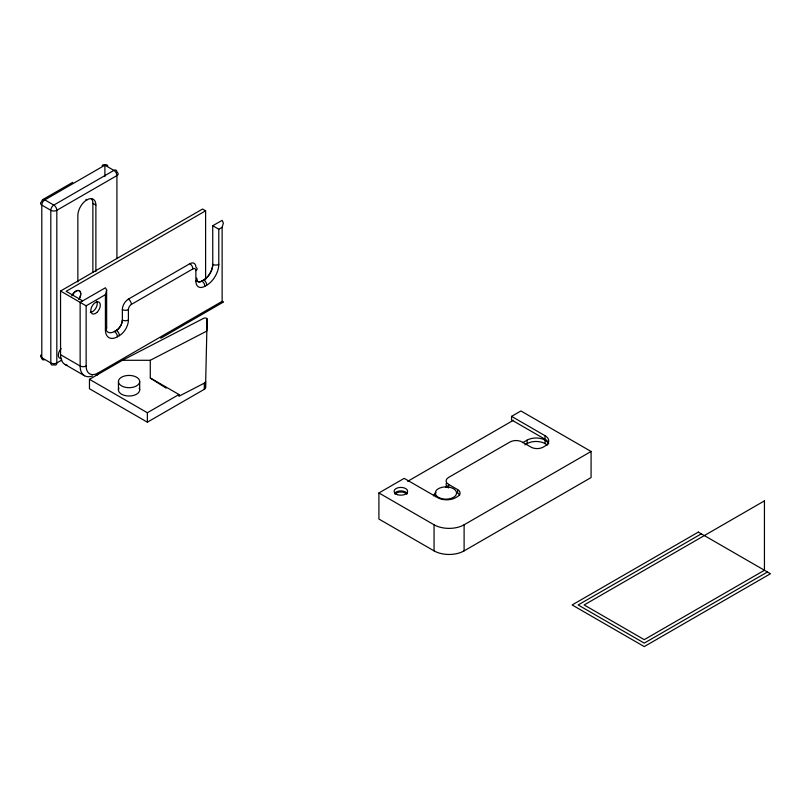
<?xml version="1.0" encoding="UTF-8"?>
<svg xmlns="http://www.w3.org/2000/svg" width="811" height="811" viewBox="0 0 811 811"><rect width="100%" height="100%" fill="white"/><g stroke="black" fill="none" stroke-linecap="round" stroke-linejoin="round"><path stroke-width="1.22" d="M106.657 328.09L106.636 290.054L105.44 287.763L80.137 302.341L80.137 366.004A21.248 12.266 -60 0 0 92.424 375.969M205.548 387.597L207.109 319.078L206.785 331.091L150.268 360.297L122.431 360.287L89.463 379.315L89.463 388.743L147.369 422.176L204.291 389.31A4.268 2.463 0 0 0 205.558 387.597L205.548 381.525A4.268 2.453 5.2 0 1 204.291 383.147L178.896 396.275L178.978 394.501L150.288 378.017L150.268 360.297M67.354 365.295A21.248 12.266 -60 0 1 60.551 354.701L60.551 291.027L86.138 305.808L105.41 294.677L106.646 290.105M223.086 301.915L222.133 301.368L222.133 227.293L223.38 223.055L222.163 220.369L212.725 225.722L212.776 264.366A12.753 7.36 -60 0 1 203.764 279.977L201.878 281.072A8.495 4.907 -60 0 1 196.799 280.799M42.679 199.668L72.726 182.323M107.782 166.032A4.248 2.453 -60 0 0 104.893 165.191L44.798 199.881A4.248 2.453 60 0 0 41.797 201.615A4.248 2.453 0 0 0 41.797 205.082L41.797 357.752A4.248 2.453 -60 0 0 44.534 359.628M60.551 291.027L202.547 209.045L205.609 210.809L205.609 279.785M205.609 210.809L66.147 291.321L82.631 300.84M212.725 225.722L218.788 229.229L222.133 227.293M105.704 328.992A12.753 7.36 -60 0 0 114.371 331.527L116.378 330.432A8.495 4.907 -60 0 0 122.39 320.021L122.339 309.569A8.495 4.907 -60 0 1 128.351 299.158L189.855 263.707A8.495 4.907 -60 0 1 195.867 267.174M105.41 294.677L105.41 329.824A17.001 9.813 -60 0 0 117.433 336.768L119.389 335.632A12.753 7.36 -60 0 0 128.402 320.021L128.402 309.599A4.248 2.453 -60 0 1 131.402 304.389L192.866 268.907A4.248 2.453 -60 0 1 195.867 270.641L195.867 281.072A12.753 7.36 -60 0 0 204.879 286.273L206.764 285.188A17.001 9.813 -60 0 0 218.788 264.366L218.788 229.229M61.829 360.064L56.821 362.953A4.248 2.453 60 0 1 53.81 364.686A4.248 2.453 -60 0 1 50.809 362.953L41.797 357.752A4.248 2.453 0 0 1 40.895 355.036M128.402 320.021A4.248 2.453 0 0 1 122.39 320.021L122.339 319.99A8.495 4.907 -60 0 1 116.328 330.401L114.371 331.527A4.248 2.453 60 0 1 117.433 336.768M196.536 280.393A8.495 4.907 -60 0 0 201.878 281.072L203.713 279.947A12.753 7.36 -60 0 0 212.725 264.335A4.248 2.453 0 0 0 218.788 264.366M96.266 375.077A4.248 2.453 60 0 0 98.161 372.948L222.133 301.368M160.771 338.238L223.36 302.077M89.463 379.315L147.369 412.748L178.978 394.501M511.559 416.367L520.915 410.964L591.077 451.474L591.077 477.557L464.105 550.872A21.248 12.266 0 0 1 434.057 550.872L378.909 519.04L378.909 492.956L404.192 478.358L437.636 497.66A12.753 7.36 0 0 0 455.66 497.66L457.617 496.535A8.495 4.907 0 0 0 457.617 489.591L448.584 484.38A8.495 4.907 0 0 1 448.584 477.446L510.048 441.965A8.495 4.907 0 0 1 522.061 441.965L531.093 447.175A8.495 4.907 0 0 0 543.117 447.175L544.992 446.091A12.753 7.36 0 0 0 544.992 435.679L511.559 416.367L511.559 419.905L544.992 439.207A12.753 7.36 0 0 1 548.662 443.647M407.669 481.328L513.424 420.27M445.614 487.178L447.784 485.921M522.72 442.664L527.069 440.15A12.753 7.36 0 0 1 539.72 438.305A12.753 7.36 0 0 1 548.56 443.85M524.889 444.874L527.069 443.617A12.753 7.36 0 0 1 547.222 445.249M378.909 492.956L434.057 524.788A21.248 12.266 0 0 0 464.105 524.788L591.077 451.474M701.343 533.831L578.142 604.955L644.248 643.123L767.449 571.998M122.431 360.287L203.591 318.338A2.068 1.064 0 0 1 205.862 318.094A2.068 1.064 0 0 1 207.18 319.078M102.105 165.768A4.248 2.453 60 0 1 104.893 165.191L113.905 170.391A4.248 2.453 -60 0 1 116.875 171.628M85.925 199.344L86.868 199.881A12.753 7.36 -60 0 1 95.88 205.082L95.88 271.553M91.41 198.502A12.753 7.36 -60 0 1 92.88 203.348L95.88 205.082M189.804 263.676L189.855 263.707A4.248 2.453 60 0 1 192.866 268.907M203.713 279.947L203.764 279.977A4.248 2.453 60 0 1 206.764 285.188M201.827 281.042L201.878 281.072A4.248 2.453 60 0 1 204.879 286.273M128.351 299.158L128.402 299.188A4.248 2.453 60 0 1 131.402 304.389M122.339 309.569L122.39 309.599A4.248 2.453 0 0 0 128.402 309.599M116.328 330.401L116.378 330.432A4.248 2.453 60 0 1 119.389 335.632M60.551 354.701L80.137 366.004A4.248 2.453 0 0 0 86.138 366.004A17.001 9.813 -60 0 0 98.161 372.948M64.951 364.423L84.537 375.736M150.288 378.017L166.184 388.165M545.093 440.15L545.093 443.617M544.992 435.679L544.992 439.207M527.069 440.15L527.069 443.617M464.105 524.788L464.105 550.872M457.617 489.591L457.617 493.129A8.495 4.907 0 0 1 459.705 495.105M448.584 484.38L448.584 487.908A8.495 4.907 0 0 1 446.496 482.95M434.057 524.788L434.057 550.872M204.291 383.147L204.291 389.31M147.369 412.748L147.369 422.176M139.685 381.555A10.624 6.133 0 0 1 123.748 386.867A10.624 6.133 0 0 1 123.748 376.243A10.624 6.133 0 0 1 139.685 381.555L139.685 389.888M118.436 381.555L118.436 389.888M116.916 258.618L116.916 175.592A4.248 2.453 0 0 0 117.169 172.287M104.893 165.191L104.893 176.545M92.88 203.348L92.88 272.324M86.138 305.808L86.138 366.004M77.856 281.964L77.856 215.493A12.753 7.36 -60 0 1 86.868 199.881M71.926 295.883A6.762 3.903 -60 0 1 79.123 290.642A6.762 3.903 -60 0 1 78.931 299.137M72.301 295.305A6.762 3.903 -60 0 1 79.397 290.794A6.762 3.903 -60 0 1 79.022 299.188M96.732 301.175A6.762 3.903 -60 0 1 95.87 308.109A6.762 3.903 -60 0 1 90.295 312.326M105.906 326.701A4.248 2.453 0 0 1 105.41 329.824M196.576 278.143A4.248 2.453 0 0 1 195.867 281.072M196.576 267.721A4.248 2.453 0 0 1 195.867 270.641M61.17 358.34A6.376 3.68 -60 0 1 58.321 355.147A6.376 3.68 -60 0 1 61.17 348.659M206.44 322.768A2.058 1.186 0 0 1 207.16 323.67M139.178 388.023A10.624 6.133 0 0 1 129.061 396.021A10.624 6.133 0 0 1 118.933 388.023M395.018 494.203A6.376 3.68 0 0 1 400.867 491.983A6.376 3.68 0 0 1 406.716 494.203M433.459 495.886A12.753 7.36 0 0 1 436.146 492.682M435.436 496.697A12.753 7.36 0 0 1 436.146 496.15M394.663 493.27A6.762 3.903 0 0 1 401.202 490.929A6.762 3.903 0 0 1 407.304 493.635M113.905 170.391L53.81 205.082A4.248 2.453 -60 0 0 50.809 210.292L50.809 362.953A4.248 2.453 0 0 0 56.821 362.953L56.821 210.292A4.248 2.453 60 0 0 53.81 205.082L44.798 199.881A4.248 2.453 -60 0 0 41.797 205.082L50.809 210.292A4.248 2.453 0 0 0 56.821 210.292L116.916 175.592A4.248 2.453 60 0 0 113.905 170.391M698.332 532.097L572.14 604.955L644.248 646.59L770.45 573.732L698.332 532.097M764.438 500.874L584.153 604.955L644.248 639.656L764.438 570.265L764.438 500.874M96.783 312.539A6.762 3.903 -60 0 0 98.922 302.067A6.762 3.903 -60 0 0 90.933 309.163A6.762 3.903 -60 0 0 96.783 312.539M439.704 497.995A10.624 6.133 0 0 0 456.502 493.666A10.624 6.133 0 0 0 441.6 487.431A10.624 6.133 0 0 0 439.704 497.995M397.481 494.68A6.762 3.903 0 0 0 407.619 491.294A6.762 3.903 0 0 0 397.481 487.918A6.762 3.903 0 0 0 397.481 494.68"/></g></svg>
